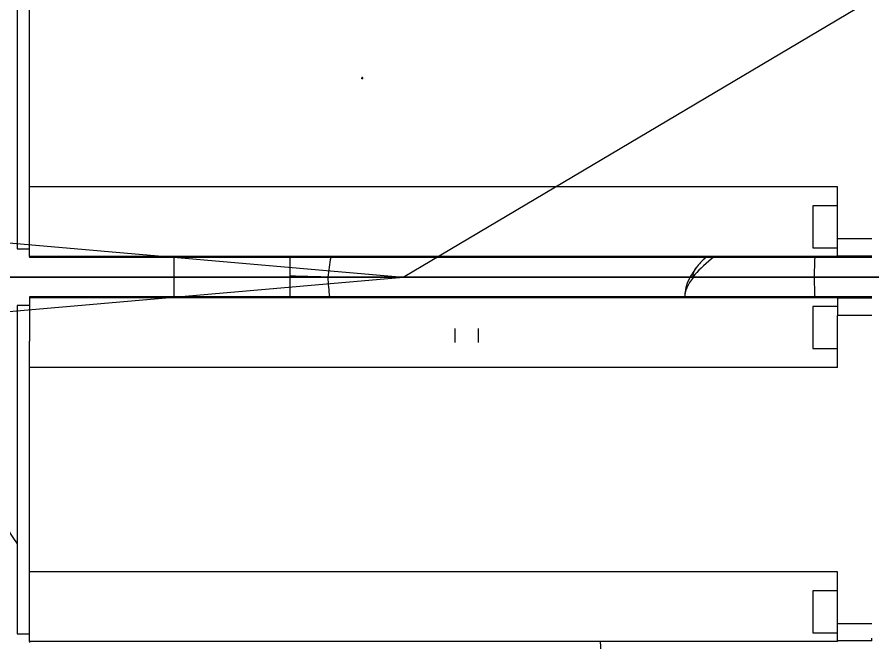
# Model space of a CAD drawing. Header units: millimetres. Extents: x 0 to 594, y 0 to 532.
# Drawn here: x 426.7 to 435.36, y 279.13 to 285.46 of the extents above; entities that cross this region are included whole.
import ezdxf
from ezdxf.lldxf.tags import DXFTag

# ---------------------------------------------------------------- set-up
doc = ezdxf.new("R2010")
doc.units = ezdxf.units.MM
for name, color, linetype, true_color in [('11', 7, 'Continuous', 0xffffff), ('13', 7, 'Continuous', 0xffffff), ('2', 7, 'Continuous', 0xffffff), ('201', 7, 'Continuous', 0xffffff), ('3', 7, 'Continuous', 0xffffff), ('4', 7, 'Continuous', 0xffffff)]:
    doc.layers.add(name, color=color, linetype=linetype, true_color=true_color)
doc.styles.add('iso-1', font='isocp.shx')
tags = doc.linetypes.add('DASHED', pattern=[25.72, 12.86, -12.86]).pattern_tags.tags
tags[6:7] = [DXFTag(74, 4), DXFTag(75, 0), DXFTag(340, '0'), DXFTag(46, 0.0), DXFTag(50, 0.0), DXFTag(44, 0.0), DXFTag(45, 0.0)]
tags[4:5] = [DXFTag(74, 4), DXFTag(75, 0), DXFTag(340, '0'), DXFTag(46, 0.0), DXFTag(50, 0.0), DXFTag(44, 0.0), DXFTag(45, 0.0)]
doc.dimstyles.get("Standard").update_dxf_attribs({"dimtxt": 0.18, "dimasz": 0.18, "dimexe": 0.18, "dimexo": 0.0625, "dimgap": 0.09, "dimtad": 0, "dimtih": 1, "dimtoh": 1, "dimdec": 4, "dimzin": 0, "dimdsep": 46, "dimtxsty": 'Standard', "dimcen": 0.09, "dimadec": 0, "dimazin": 0, "dimtfac": 1, "dimtdec": 4, "dimtofl": 0, "dimtmove": 0, "dimatfit": 3, "dimfxl": 1, "dimtolj": 1, "dimtzin": 0, "dimarcsym": 0})

# ---------------------------------------------------------------- blocks, each defined once
blk = doc.blocks.new('_U1')
at = {"layer": '201', "color": 250, "lineweight": 13}
blk.add_line((430.61169, 282.820884), (499.931008, 323.940688), dxfattribs=at)
at = {"layer": '201', "color": 250, "lineweight": 18}
blk.add_solid([(499.931008, 323.940688), (497.155868, 321.758737), (496.685695, 322.551343), (499.931008, 323.940688)], dxfattribs=at)
at = {"layer": '201', "color": 250, "linetype": 'Continuous', "lineweight": 18, "char_height": 3.5, "attachment_point": 7, "rotation": 30.6761646, "line_spacing_factor": 0.963855, "style": 'iso-1'}
for s, insert in [('\\W0.5795;1612', (481.810819, 313.855865)), ('\\W0.6380;R', (478.626316, 311.966838))]:
    blk.add_mtext(s, dxfattribs=dict(at, insert=insert))
blk = doc.blocks.new('_U12')
at = {"layer": '201', "color": 250, "lineweight": 13}
blk.add_arc((430.61169, 282.820884), 24.022753, 0, 184.999943, dxfattribs=at)
blk = doc.blocks.new('_U13')
at = {"layer": '201', "color": 250, "lineweight": 13}
blk.add_arc((430.61169, 282.820884), 53.921515, 175, 359.999943, dxfattribs=at)

msp = doc.modelspace()

# ---------------------------------------------------------------- linework, layer by layer
at = {"layer": '11', "color": 250, "linetype": 'DASHED', "lineweight": 18}
for p, q in [((438.61169, 282.82088), (399.7601, 282.82088)), ((430.42902, 282.82088), (404.27371, 282.82088)), ((422.27125, 282.82088), (444.18528, 282.82088)), ((430.61169, 282.82088), (438.61169, 282.82088)), ((432.22361, 282.82088), (448.59861, 282.82088))]:
    msp.add_line(p, q, dxfattribs=at)
at = {"layer": '13', "color": 250, "linetype": 'Continuous', "lineweight": 18}
for p in [(350.32058, 289.84544), (350.32058, 275.79632)]:
    msp.add_line(p, (430.61169, 282.82088), dxfattribs=at)
msp.add_circle((430.61169, 282.82088), 80.5978, dxfattribs=at)
at = {"layer": '2', "color": 250, "linetype": 'Continuous', "lineweight": 18}
for p, q in [((428.2891, 283.02088), (428.2891, 282.62093)), ((429.4641, 283.02093), (429.4641, 282.62093)), ((431.13586, 282.30187), (431.13586, 282.15842)), ((431.37495, 282.15842), (431.37495, 282.30187))]:
    msp.add_line(p, q, dxfattribs=at)
at = {"layer": '2', "color": 250, "linetype": 'Continuous', "lineweight": 13}
msp.add_arc((430.61169, 282.82088), 4.75179, 199.698775, 214.6292, dxfattribs=at)
for points in [[(429.87884, 283.02185), (429.8681, 282.95493), (429.85793, 282.88794), (429.84834, 282.82088)], [(429.84806, 282.82088), (429.85391, 282.75424), (429.85964, 282.68758), (429.86526, 282.62091)]]:
    msp.add_open_spline(points, degree=3, dxfattribs=at)
at = {"layer": '2', "color": 250, "linetype": 'Continuous', "lineweight": 18}
for points, knots in [([(429.84806, 282.82089), (429.81721, 282.82176), (429.75682, 282.82343), (429.61047, 282.82745), (429.54368, 282.82927), (429.46718, 282.83136)], [0, 0, 0, 0, 0.6125872, 0.6125872, 1, 1, 1, 1]), ([(429.84834, 282.82088), (429.86482, 282.82088), (429.935, 282.82088), (430.06662, 282.82088), (430.22607, 282.82088), (430.36673, 282.82088), (430.4796, 282.82088), (430.60066, 282.82088), (430.7309, 282.82088), (430.87132, 282.82088), (431.023, 282.82088), (431.18716, 282.82088), (431.36504, 282.82088), (431.55798, 282.82088), (431.76734, 282.82088), (431.99448, 282.82088), (432.24073, 282.82088), (432.50727, 282.82088), (432.79509, 282.82088), (433.05324, 282.82088), (433.27089, 282.82088), (433.39745, 282.82088), (433.46919, 282.82088), (433.48358, 282.82088)], [0, 0, 0, 0, 0.0301189, 0.1265053, 0.2228918, 0.271085, 0.3192782, 0.3674714, 0.4156647, 0.4638579, 0.5120511, 0.5602443, 0.6084375, 0.6566307, 0.704824, 0.7530172, 0.8012104, 0.8494036, 0.8975968, 0.9457901, 0.9698867, 0.9939833, 1, 1, 1, 1])]:
    msp.add_open_spline(points, degree=3, knots=knots, dxfattribs=at)
msp.add_open_spline([(429.84834, 282.82088), (429.84825, 282.82088), (429.84815, 282.82088), (429.84806, 282.82089)], degree=3, dxfattribs=at)
at = {"layer": '2', "color": 250, "linetype": 'Continuous', "lineweight": 13}
msp.add_open_spline([(432.60715, 279.136), (432.6164, 278.96197), (432.62565, 278.78793), (432.64146, 278.49172), (432.64805, 278.36955), (432.66096, 278.12519), (432.66651, 278.00293), (432.67566, 277.85032), (432.67756, 277.8198), (432.6877, 277.75939), (432.69575, 277.72905), (432.72661, 277.64224), (432.75645, 277.58907), (432.86582, 277.45634), (432.96893, 277.40478), (433.12091, 277.40469), (433.17176, 277.41747), (433.26494, 277.46501), (433.30731, 277.50001), (433.37264, 277.58298), (433.39731, 277.62751), (433.41534, 277.67619)], degree=3, knots=[0, 0, 0, 0, 0.207797, 0.207797, 0.3536708, 0.3536708, 0.4995446, 0.4995446, 0.536013, 0.536013, 0.5724815, 0.5724815, 0.6454184, 0.6454184, 0.7912921, 0.7912921, 0.864229, 0.864229, 0.9371659, 0.9371659, 1, 1, 1, 1], dxfattribs=at)
at = {"layer": '3', "color": 250, "linetype": 'Continuous', "lineweight": 18}
for centre, major_axis, ratio in [((430.19804, 284.83521), (0, 0.00469), 0.99232), ((430.19804, 284.8457), (0, 0.00258), 0.94818)]:
    msp.add_ellipse(centre, major_axis=major_axis, ratio=ratio, dxfattribs=at)
at = {"layer": '4', "color": 250, "linetype": 'Continuous', "lineweight": 18}
for p, q in [((426.70169, 286.43332), (426.70169, 284.77082)), ((426.82669, 283.73627), (426.82669, 285.8055)), ((426.70169, 284.77082), (426.70169, 283.10832)), ((426.82669, 283.46086), (426.82669, 283.73627)), ((435.01169, 283.73627), (426.82669, 283.73627)), ((435.01169, 283.20963), (435.01169, 283.73627)), ((435.01169, 283.54265), (434.76399, 283.54265)), ((434.76399, 283.54265), (434.76399, 283.33015)), ((426.82669, 283.02985), (426.82669, 283.46086)), ((434.76399, 283.33015), (434.76399, 283.11765)), ((435.01169, 283.03464), (435.01169, 283.20963)), ((426.70169, 283.10832), (426.82669, 283.10832)), ((434.76399, 283.11765), (435.01169, 283.11765)), ((435.01169, 283.02985), (426.82669, 283.02985)), ((426.82669, 283.02985), (426.82669, 283.02088)), ((435.36169, 283.02088), (426.82669, 283.02088)), ((435.01169, 283.02985), (435.01169, 283.03464)), ((433.55336, 282.82088), (434.77929, 282.82088)), ((435.36169, 282.62088), (426.82669, 282.62088)), ((426.82669, 282.62088), (426.82669, 282.61183)), ((435.01169, 282.61183), (426.82669, 282.61183)), ((426.82669, 282.61183), (426.82669, 282.17281)), ((435.01169, 282.61183), (435.01169, 282.60712)), ((435.01169, 282.60712), (435.01169, 282.43213)), ((426.82669, 282.53332), (426.70169, 282.53332)), ((426.70169, 282.53332), (426.70169, 280.87082)), ((435.01169, 282.52411), (434.76399, 282.52411)), ((434.76399, 282.52411), (434.76399, 282.31161)), ((435.01169, 281.9055), (435.01169, 282.43213)), ((434.76399, 282.31161), (434.76399, 282.09911)), ((426.82669, 281.9055), (426.82669, 282.17281)), ((434.76399, 282.09911), (435.01169, 282.09911)), ((426.82669, 279.83627), (426.82669, 281.9055)), ((435.01169, 281.9055), (426.82669, 281.9055)), ((426.70169, 280.87082), (426.70169, 279.20832)), ((426.82669, 279.56086), (426.82669, 279.83627)), ((435.01169, 279.83627), (426.82669, 279.83627)), ((435.01169, 279.30964), (435.01169, 279.83627)), ((435.01169, 279.64265), (434.76399, 279.64265)), ((434.76399, 279.64265), (434.76399, 279.43015)), ((426.82669, 279.12985), (426.82669, 279.56086)), ((434.76399, 279.43015), (434.76399, 279.21765)), ((435.01169, 279.13464), (435.01169, 279.30964)), ((426.70169, 279.20832), (426.82669, 279.20832)), ((434.76399, 279.21765), (435.01169, 279.21765)), ((435.01169, 279.12985), (426.82669, 279.12985)), ((426.82669, 279.12985), (426.82669, 279.12088)), ((435.01169, 279.12985), (435.01169, 279.13464)), ((435.36169, 279.13464), (435.36169, 279.16403))]:
    msp.add_line(p, q, dxfattribs=at)
at = {"layer": '4', "color": 250, "linetype": 'Continuous', "lineweight": 13}
for p, q in [((435.36169, 283.20963), (435.01169, 283.20963)), ((435.36169, 283.03464), (435.01169, 283.03464)), ((435.36169, 282.60712), (435.01169, 282.60712)), ((435.36169, 282.43213), (435.01169, 282.43213)), ((435.36169, 279.30964), (435.01169, 279.30964)), ((435.36169, 279.13464), (435.01169, 279.13464))]:
    msp.add_line(p, q, dxfattribs=at)
for points, knots in [([(433.75418, 283.02141), (433.74825, 283.01655), (433.74239, 283.01171), (433.65876, 282.94188), (433.59621, 282.88146), (433.54966, 282.82522)], [0, 0, 0, 0, 0.0689286, 0.0689286, 1, 1, 1, 1]), ([(433.55336, 282.82088), (433.49419, 282.74461), (433.46483, 282.67776), (433.46548, 282.61702), (433.4655, 282.61577), (433.46554, 282.61452)], [0, 0, 0, 0, 0.9793113, 0.9793113, 1, 1, 1, 1])]:
    msp.add_open_spline(points, degree=3, knots=knots, dxfattribs=at)
at = {"layer": '4', "color": 250, "linetype": 'Continuous', "lineweight": 18}
for points, knots in [([(433.67764, 283.02087), (433.64107, 282.98602), (433.6057, 282.95102), (433.58112, 282.91505), (433.58046, 282.91408)], [0, 0, 0, 0, 0.9731016, 1, 1, 1, 1]), ([(433.58008, 282.90983), (433.56496, 282.89172), (433.52849, 282.84264), (433.49075, 282.765), (433.46663, 282.68424), (433.46656, 282.63509), (433.46797, 282.61654)], [0, 0, 0, 0, 0.2029799, 0.5401202, 0.8296944, 1, 1, 1, 1]), ([(433.54966, 282.82522), (433.54966, 282.82493), (433.54968, 282.82466), (433.54973, 282.82412), (433.54977, 282.82386), (433.54992, 282.82322), (433.55003, 282.82292), (433.5506, 282.82174), (433.55111, 282.82144), (433.55218, 282.82096), (433.55277, 282.82088), (433.55336, 282.82088)], [0, 0, 0, 0, 0.0407395, 0.0407395, 0.0920289, 0.0920289, 0.1915165, 0.1915165, 0.5710741, 0.5710741, 1, 1, 1, 1]), ([(434.77951, 282.82088), (434.92232, 282.82036), (435.05146, 282.82018), (435.23742, 282.82016), (435.30414, 282.82022), (435.36414, 282.82033)], [0, 0, 0, 0, 0.6051207, 0.6051207, 1, 1, 1, 1])]:
    msp.add_open_spline(points, degree=3, knots=knots, dxfattribs=at)
at = {"layer": '4', "color": 250, "linetype": 'Continuous', "lineweight": 13}
for points in [[(434.77951, 282.82088), (434.78143, 282.88755), (434.78335, 282.95422), (434.78527, 283.02089)], [(434.78536, 282.62082), (434.78336, 282.68751), (434.78134, 282.75419), (434.77929, 282.82088)]]:
    msp.add_open_spline(points, degree=3, dxfattribs=at)
at = {"layer": '4', "color": 250, "linetype": 'Continuous', "lineweight": 18}
for points in [[(433.54966, 282.82522), (433.54931, 282.85782), (433.56044, 282.88942), (433.5802, 282.9141)], [(434.77929, 282.82088), (434.77936, 282.82088), (434.77943, 282.82088), (434.77951, 282.82088)]]:
    msp.add_open_spline(points, degree=3, dxfattribs=at)

# ---------------------------------------------------------------- block references
at = {"layer": '201', "color": 250, "linetype": 'Continuous', "lineweight": 18}
for name in ['_U12', '_U13']:
    msp.add_blockref(name, (0, 0), dxfattribs=at)

# ---------------------------------------------------------------- dimensions: what is measured, and where the dimension line sits
dim = msp.add_radius_dim(center=(430.61169, 282.82088), mpoint=(499.93101, 323.94069), dimstyle='Standard', override={"dimtxt": 3.5, "dimasz": 3.5, "dimexe": 1.5, "dimexo": 0.5, "dimgap": 1.75, "dimtad": 1, "dimtih": 0, "dimtoh": 0, "dimdec": 0, "dimlfac": 20, "dimzin": 8, "dimdsep": 46, "dimlunit": 2, "dimpost": 'R<>', "dimtxsty": 'iso-1', "dimsah": 1, "dimse1": 0, "dimse2": 0, "dimsd1": 0, "dimsd2": 0, "dimclrd": 250, "dimclre": 250, "dimclrt": 250, "dimtol": 0, "dimtm": -0.1, "dimtfac": 0.7, "dimtdec": 2, "dimtofl": 1, "dimtmove": 0, "dimtzin": 8, "dimlwd": 13, "dimlwe": 13}, dxfattribs=at)
dim.commit()
dim.dimension.update_dxf_attribs({"geometry": '_U1', "text_midpoint": (482.97275, 313.88115), "dimtype": 164})

doc.saveas('drawing.dxf')
